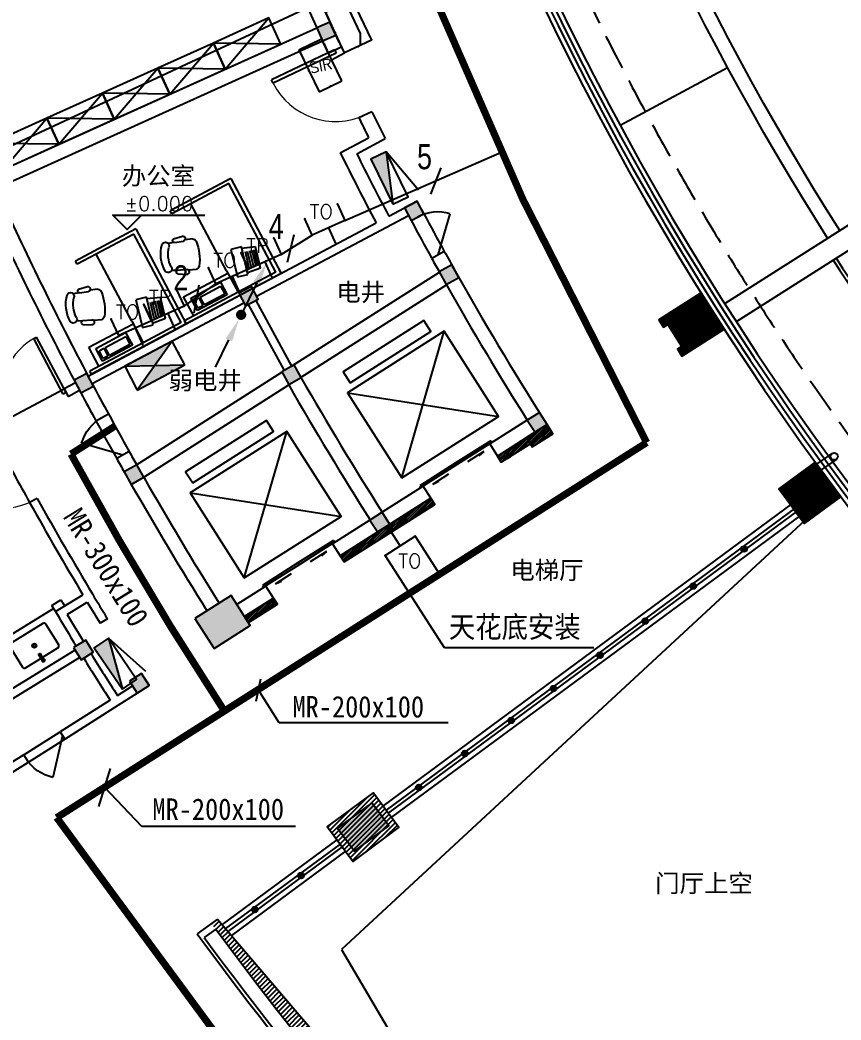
# Model space of a CAD drawing. Extents: x 13680 to 1640314, y -473492 to 65390.
# Drawn here: x 1306937 to 1318393, y -333585 to -319625 of the extents above; entities that cross this region are included whole.
import ezdxf
from ezdxf.enums import TextEntityAlignment as Align

# ---------------------------------------------------------------- set-up
doc = ezdxf.new("R2010")
doc.units = 0
doc.header["$LTSCALE"] = 1000
doc.header["$MEASUREMENT"] = 0
doc.linetypes.add('DASH', pattern=[0.35, 0.25, -0.1])
for name, color, linetype in [('0-桥架', 120, 'Continuous'), ('0-电气文字', 6, 'Continuous'), ('AXIS', 1, 'Continuous'), ('COLUMN', 255, 'Continuous'), ('DIM-照明', 3, 'Continuous'), ('DM', 1, 'Continuous'), ('door', 2, 'Continuous'), ('EQUIP-消防', 241, 'Continuous'), ('EQUIP-通讯', 6, 'Continuous'), ('LINE', 123, 'Continuous'), ('PUB_HATCH', 8, 'Continuous'), ('S-提资20140812', 6, 'Continuous'), ('S-消防器材提资', 2, 'Continuous'), ('TEL_TEXT', 7, 'Continuous'), ('WALL', 255, 'Continuous'), ('WINDOW', 2, 'Continuous'), ('WINDOW_GROUND', 21, 'Continuous'), ('WIRE-照明', 120, 'Continuous'), ('卫生间洁具', 8, 'Continuous'), ('室外建筑', 8, 'Continuous'), ('装修家具', 8, 'Continuous')]:
    doc.layers.add(name, color=color, linetype=linetype)
doc.layers.add('04071 FF-TXT', color=3, linetype='Continuous', lineweight=25)
doc.styles.add('-宋体', font='', dxfattribs={"width": 1.3})
doc.styles.add('_TCH_DIM_T3', font='SIMPLEX', dxfattribs={"width": 0.705882, "bigfont": 'GBCBIG'})
doc.styles.add('_TEL_DIM', font='SIMPLEX', dxfattribs={"width": 0.8, "height": 3.5, "bigfont": 'HZTXT'})
doc.styles.add('IN-C', font='')
doc.styles.add('IN-E', font='simplex.shx')
doc.styles.get("Standard").update_dxf_attribs({"font": 'haiwenrs.shx', "bigfont": 'hztxt.shx'})
doc.styles.get('-宋体').set_extended_font_data('NSimSun')
doc.styles.get('IN-C').set_extended_font_data('SimSun')
doc.dimstyles.new('_TCH_ARROW&&100', dxfattribs={"dimtxt": 297.5, "dimasz": 200, "dimexe": 250, "dimexo": 300, "dimgap": 126.25, "dimtad": 1, "dimdec": 0, "dimzin": 0, "dimdsep": 46, "dimtxsty": '_TCH_DIM_T3', "dimcen": 0.09, "dimclrt": 7, "dimazin": 2, "dimtfac": 1, "dimtdec": 0, "dimtix": 1, "dimtmove": 2, "dimatfit": 3, "dimfxl": 1, "dimtolj": 1, "dimtzin": 0, "dimarcsym": 0})
pattern_1 = [(45, (1177279.657, -359776.823), (-33.67596, 33.67596), [])]

# ---------------------------------------------------------------- blocks, each defined once
blk = doc.blocks.new('A$C59BC2475')
at = {"layer": '卫生间洁具', "color": 8}
for p, q in [((15, 226), (50, 150)), ((42, 238), (76, 162))]:
    blk.add_line(p, q, dxfattribs=at)
for radius in [28.6, 19]:
    blk.add_circle((120, 29), radius, dxfattribs=at)
for centre, radius, start, end in [((22, 247), 21.9, 303.7888, 284.8126), ((22, 247), 11.7, 310.7142, 277.8871), ((22, 247), 10.2, 312.6958, 275.9055), ((23, 245), 2.73, 24.3007, 204.3007), ((298, 344), 295, 199.8088, 208.7925), ((-234, 104), 295, 19.8088, 28.7925), ((42, 203), 2.73, 204.3007, 24.3007)]:
    blk.add_arc(centre, radius, start, end, dxfattribs=at)
at = {"layer": '卫生间洁具', "color": 8, "extrusion": (-1.1128e-26, -1.18513e-26, -1)}
for centre in [(59, 165), (59, 164), (63, 156)]:
    blk.add_ellipse(centre, major_axis=(-13.3, -6), ratio=0.448066, start_param=3.141593, end_param=6.283185, dxfattribs=at)
blk = doc.blocks.new('A$C3ECB1412')
at = {"layer": '装修家具', "color": 8}
for p, q in [((0, 1500), (0, 0)), ((0, 1500), (0, 0)), ((1500, 1500), (0, 1500)), ((0, 1500), (50, 1500)), ((50, 1444), (50, 844)), ((50, 1444), (1450, 1444)), ((1450, 1444), (1450, 844)), ((1500, 1500), (1500, 544)), ((201, 1278), (496, 1355)), ((201, 1278), (227, 1087)), ((244, 1263), (466, 1322)), ((250, 1237), (473, 1295)), ((259, 1205), (482, 1263)), ((496, 1355), (567, 1176)), ((205, 1083), (588, 1184)), ((268, 1171), (491, 1229)), ((276, 1140), (499, 1199)), ((588, 1184), (626, 1037)), ((243, 937), (205, 1083)), ((626, 1037), (243, 937)), ((50, 844), (50, 0)), ((50, 844), (50, 0)), ((390, 844), (50, 844)), ((350, 144), (350, 844)), ((390, 844), (1450, 844)), ((1450, 844), (1450, 544)), ((90, 695), (90, 223)), ((289, 695), (90, 695)), ((115, 670), (115, 347)), ((239, 670), (115, 670)), ((239, 347), (239, 670)), ((289, 223), (289, 695)), ((1008, 635), (1043, 536)), ((605, 480), (646, 383)), ((1081, 386), (1038, 507)), ((1132, 400), (1108, 527)), ((1450, 544), (1500, 544)), ((115, 347), (239, 347)), ((239, 323), (115, 323)), ((115, 323), (115, 248)), ((239, 248), (239, 323)), ((671, 223), (604, 333)), ((719, 246), (669, 365)), ((1088, 377), (1108, 304)), ((50, 144), (350, 144)), ((90, 223), (289, 223)), ((115, 248), (239, 248)), ((719, 236), (753, 168)), ((0, 0), (50, 0))]:
    blk.add_line(p, q, dxfattribs=at)
for centre, radius, start, end in [((1036, -39), 708, 96.8246, 125.3087), ((950, 594), 70.3, 35.575, 88.634), ((675, 488), 70.3, 133.4994, 186.5584), ((1074, 512), 36.8, 24.5799, 187.0599), ((639, 344), 36.8, 35.0735, 197.5535), ((797, 582), 394, 270.7801, 311.3533), ((1098, 254), 51.9, 322.3317, 140.7492), ((1104, 401), 27.9, 213.3494, 358.8432), ((691, 242), 27.9, 223.2902, 8.784), ((795, 137), 51.9, 81.3842, 259.8017), ((800, 575), 489, 268.3277, 313.8056)]:
    blk.add_arc(centre, radius, start, end, dxfattribs=at)
blk = doc.blocks.new('A$C03587EE0')
at = {"layer": '装修家具', "color": 8}
for p, q in [((452, 493), (71, 487)), ((478, 538), (131, 533)), ((458, 49), (78, 44)), ((486, 5), (138, 0))]:
    blk.add_line(p, q, dxfattribs=at)
for centre, radius, start, end in [((750, 275), 750, 166.8568, 194.7308), ((72, 433), 54, 90.7938, 166.8568), ((750, 275), 660, 161.17, 200.4176), ((178, 511), 57.9, 164.7793, 203.647), ((131, 524), 9, 90.7938, 164.7793), ((452, 439), 54, 24.9428, 90.7938), ((478, 529), 9, 16.8083, 90.7938), ((432, 515), 57.9, 328.4736, 16.8083), ((81, 266), 464, 336.6448, 24.9428), ((77, 98), 54, 194.7308, 270.7938), ((185, 23), 57.9, 157.9406, 196.8083), ((138, 9), 9, 196.8083, 270.7938), ((457, 103), 54, 270.7938, 336.6448), ((485, 14), 9, 270.7938, 344.7793), ((438, 27), 57.9, 344.7793, 33.114)]:
    blk.add_arc(centre, radius, start, end, dxfattribs=at)
blk = doc.blocks.new('A$C40867F42')
at = {"layer": '装修家具', "color": 8}
blk.add_lwpolyline([(-40032, -14249), (-38832, -14249), (-38832, -11763), (-40032, -11763)], close=True, dxfattribs=at)
at = {"layer": '装修家具', "color": 8, "xscale": -1}
for p, rotation in [((-39173, -11164), 90.793803449409), ((-40630, -12003), 180.7938034227225), ((-40630, -12749), 180.7938034227225), ((-40630, -13495), 180.7938034227225)]:
    blk.add_blockref('A$C03587EE0', p, dxfattribs=dict(at, rotation=rotation))
at = {"layer": '装修家具', "color": 8}
for p, rotation in [((-38234, -12003), 179.2061965576802), ((-38233, -12749), 179.2061965576802), ((-38233, -13495), 179.2061965576802), ((-39173, -14847), 89.20619653099655)]:
    blk.add_blockref('A$C03587EE0', p, dxfattribs=dict(at, rotation=rotation))
blk = doc.blocks.new('A$C44F7551D')
at = {"layer": '装修家具', "color": 8}
for p, q in [((0, 400), (850, 0)), ((850, 400), (0, 0))]:
    blk.add_line(p, q, dxfattribs=at)
blk.add_lwpolyline([(0, 400), (0, 0), (850, 0), (850, 400)], close=True, dxfattribs=at)
blk = doc.blocks.new('A$C208920FE')
at = {"layer": '装修家具', "color": 8}
for name, p, rotation in [('A$C40867F42', (-22431, 32468), 109.3149641587555), ('A$C3ECB1412', (-1777, -360), 286.1999999422455), ('A$C3ECB1412', (-3218, -779), 286.1999999422455), ('A$C3ECB1412', (-4658, -1197), 286.1999999422455), ('A$C44F7551D', (6560, -3855), 204.2999755602116), ('A$C44F7551D', (5785, -4205), 204.2999755602116), ('A$C44F7551D', (5011, -4555), 204.2999755602116), ('A$C44F7551D', (4236, -4904), 204.2999755602116), ('A$C44F7551D', (3461, -5254), 204.2999755602116)]:
    blk.add_blockref(name, p, dxfattribs=dict(at, rotation=rotation))
at = {"layer": '装修家具', "color": 8, "xscale": -1, "rotation": 294.2999773232539}
for p in [(664, -6956), (-703, -7573), (-2070, -8191)]:
    blk.add_blockref('A$C3ECB1412', p, dxfattribs=at)
blk = doc.blocks.new('A$C0A380173')
at = {"layer": '装修家具', "color": 8, "xscale": -1, "rotation": 298.0000027539319}
for p in [(2411, -1838), (1087, -2542)]:
    blk.add_blockref('A$C3ECB1412', p, dxfattribs=at)
blk = doc.blocks.new('xfx-gz')
at = {"layer": 'S-消防器材提资'}
blk.add_hatch(color=8, dxfattribs=at).paths.add_polyline_path([(0, 240), (0, 0), (700, 0)])
at = {"layer": 'S-消防器材提资', "color": 8}
for p, q in [((678, 408), (0, 240)), ((0, 240), (700, 0))]:
    blk.add_line(p, q, dxfattribs=at)
blk.add_lwpolyline([(700, 0), (700, 240), (0, 240), (0, 0)], close=True, dxfattribs=at)
blk = doc.blocks.new('*D107')
at = {"layer": 'AXIS', "color": 0, "lineweight": -2, "transparency": 16777216}
for p, q in [((1296674, -317566), (1294322, -318250)), ((1299451, -325093), (1297218, -326102))]:
    blk.add_line(p, q, dxfattribs=at)
blk.add_arc((1351219, -301719), 59000, 196.39422, 204.10568, dxfattribs=at)
at = {"layer": 'AXIS', "color": 0, "transparency": 16777216}
for points in [[(1294586, -318381), (1294650, -318363), (1294562, -318180)], [(1297395, -325803), (1297334, -325830), (1297446, -325999)]]:
    blk.add_solid(points, dxfattribs=at)
at = {"layer": 'Defpoints', "color": 0, "transparency": 16777216}
for p in [(1351219, -301719), (1296963, -317482), (1295400, -320831), (1299725, -324970)]:
    blk.add_point(p, dxfattribs=at)
at = {"layer": 'AXIS', "color": 7, "transparency": 16777216, "insert": (1296124, -322045), "char_height": 297.5, "attachment_point": 5, "rotation": 290.25, "style": '_TCH_DIM_T3'}
blk.add_mtext('\\A1;8.1°', dxfattribs=at)
blk = doc.blocks.new('*D108')
at = {"layer": 'AXIS', "color": 0, "lineweight": -2, "transparency": 16777216}
for p, q in [((1299451, -325093), (1297218, -326102)), ((1303261, -332154), (1301193, -333467))]:
    blk.add_line(p, q, dxfattribs=at)
blk.add_arc((1351219, -301719), 59000, 204.49413, 212.20578, dxfattribs=at)
at = {"layer": 'AXIS', "color": 0, "transparency": 16777216}
for points in [[(1297499, -326195), (1297559, -326167), (1297446, -325999)], [(1301325, -333146), (1301269, -333182), (1301404, -333333)]]:
    blk.add_solid(points, dxfattribs=at)
at = {"layer": 'Defpoints', "color": 0, "transparency": 16777216}
for p in [(1351219, -301719), (1299725, -324970), (1298650, -328505), (1303515, -331994)]:
    blk.add_point(p, dxfattribs=at)
at = {"layer": 'AXIS', "color": 7, "transparency": 16777216, "insert": (1299537, -329605), "char_height": 297.5, "attachment_point": 5, "rotation": 298.35, "style": '_TCH_DIM_T3'}
blk.add_mtext('\\A1;8.1°', dxfattribs=at)
blk = doc.blocks.new('*D109')
at = {"layer": 'AXIS', "color": 0, "lineweight": -2, "transparency": 16777216}
for p, q in [((1303261, -332154), (1301193, -333467)), ((1305531, -335465), (1303560, -336921))]:
    blk.add_line(p, q, dxfattribs=at)
blk.add_arc((1351219, -301719), 59000, 212.59422, 216.25576, dxfattribs=at)
at = {"layer": 'AXIS', "color": 0, "transparency": 16777216}
for points in [[(1301483, -333520), (1301539, -333484), (1301404, -333333)], [(1303669, -336592), (1303616, -336631), (1303761, -336773)]]:
    blk.add_solid(points, dxfattribs=at)
at = {"layer": 'Defpoints', "color": 0, "transparency": 16777216}
for p in [(1351219, -301719), (1303515, -331994), (1302162, -334498), (1305772, -335287)]:
    blk.add_point(p, dxfattribs=at)
at = {"layer": 'AXIS', "color": 7, "transparency": 16777216, "insert": (1302779, -334918), "char_height": 297.5, "attachment_point": 5, "rotation": 304.425, "style": '_TCH_DIM_T3'}
blk.add_mtext('\\A1;4.05°', dxfattribs=at)
blk = doc.blocks.new('*D110')
at = {"layer": 'AXIS', "color": 0, "lineweight": -2, "transparency": 16777216}
for p, q in [((1305531, -335465), (1303560, -336921)), ((1308029, -338609), (1306166, -340200))]:
    blk.add_line(p, q, dxfattribs=at)
blk.add_arc((1351219, -301719), 59000, 216.6442, 220.30694, dxfattribs=at)
at = {"layer": 'AXIS', "color": 0, "transparency": 16777216}
for points in [[(1303853, -336953), (1303907, -336913), (1303761, -336773)], [(1306252, -339864), (1306201, -339907), (1306356, -340038)]]:
    blk.add_solid(points, dxfattribs=at)
at = {"layer": 'Defpoints', "color": 0, "transparency": 16777216}
for p in [(1351219, -301719), (1305772, -335287), (1304600, -337881), (1308257, -338414)]:
    blk.add_point(p, dxfattribs=at)
at = {"layer": 'AXIS', "color": 7, "transparency": 16777216, "insert": (1305245, -338257), "char_height": 297.5, "attachment_point": 5, "rotation": 308.4756, "style": '_TCH_DIM_T3'}
blk.add_mtext('\\A1;4.05°', dxfattribs=at)
blk = doc.blocks.new('*D111')
at = {"layer": 'AXIS', "color": 0, "lineweight": -2, "transparency": 16777216}
for p, q in [((1308029, -338609), (1306166, -340200)), ((1310741, -341566), (1308995, -343285))]:
    blk.add_line(p, q, dxfattribs=at)
blk.add_arc((1351219, -301719), 59000, 220.69539, 224.35579, dxfattribs=at)
at = {"layer": 'AXIS', "color": 0, "transparency": 16777216}
for points in [[(1306461, -340211), (1306511, -340168), (1306356, -340038)], [(1309057, -342944), (1309010, -342990), (1309174, -343110)]]:
    blk.add_solid(points, dxfattribs=at)
at = {"layer": 'Defpoints', "color": 0, "transparency": 16777216}
for p in [(1351219, -301719), (1308257, -338414), (1307271, -341084), (1310955, -341356)]:
    blk.add_point(p, dxfattribs=at)
at = {"layer": 'AXIS', "color": 7, "transparency": 16777216, "insert": (1307940, -341413), "char_height": 297.5, "attachment_point": 5, "rotation": 312.5256, "style": '_TCH_DIM_T3'}
blk.add_mtext('\\A1;4.05°', dxfattribs=at)
blk = doc.blocks.new('*D112')
at = {"layer": 'AXIS', "color": 0, "lineweight": -2, "transparency": 16777216}
for p, q in [((1310741, -341566), (1308995, -343285)), ((1313657, -344326), (1312036, -346164))]:
    blk.add_line(p, q, dxfattribs=at)
blk.add_arc((1351219, -301719), 59000, 224.74423, 228.40578, dxfattribs=at)
at = {"layer": 'AXIS', "color": 0, "transparency": 16777216}
for points in [[(1309290, -343275), (1309338, -343229), (1309174, -343110)], [(1312074, -345818), (1312030, -345868), (1312202, -345976)]]:
    blk.add_solid(points, dxfattribs=at)
at = {"layer": 'Defpoints', "color": 0, "transparency": 16777216}
for p in [(1351219, -301719), (1310955, -341356), (1310160, -344089), (1313855, -344101)]:
    blk.add_point(p, dxfattribs=at)
at = {"layer": 'AXIS', "color": 7, "transparency": 16777216, "insert": (1310851, -344370), "char_height": 297.5, "attachment_point": 5, "rotation": 316.575, "style": '_TCH_DIM_T3'}
blk.add_mtext('\\A1;4.05°', dxfattribs=at)
blk = doc.blocks.new('*D113')
at = {"layer": 'AXIS', "color": 0, "lineweight": -2, "transparency": 16777216}
for p, q in [((1313657, -344326), (1312036, -346164)), ((1320035, -349193), (1318690, -351241))]:
    blk.add_line(p, q, dxfattribs=at)
blk.add_arc((1351219, -301719), 59000, 228.79422, 236.50578, dxfattribs=at)
at = {"layer": 'AXIS', "color": 0, "transparency": 16777216}
for points in [[(1312330, -346133), (1312374, -346083), (1312202, -345976)], [(1318678, -350894), (1318641, -350950), (1318827, -351032)]]:
    blk.add_solid(points, dxfattribs=at)
at = {"layer": 'Defpoints', "color": 0, "transparency": 16777216}
for p in [(1351219, -301719), (1313855, -344101), (1314330, -347765), (1320199, -348943)]:
    blk.add_point(p, dxfattribs=at)
at = {"layer": 'AXIS', "color": 7, "transparency": 16777216, "insert": (1315592, -348403), "char_height": 297.5, "attachment_point": 5, "rotation": 322.65, "style": '_TCH_DIM_T3'}
blk.add_mtext('\\A1;8.1°', dxfattribs=at)
blk = doc.blocks.new('*D118')
at = {"layer": 'AXIS', "color": 0, "lineweight": -2, "transparency": 16777216}
for p, q in [((1294419, -301719), (1291169, -301719)), ((1342334, -357820), (1341825, -361030))]:
    blk.add_line(p, q, dxfattribs=at)
blk.add_arc((1351219, -301719), 59800, 180.19165, 260.80826, dxfattribs=at)
at = {"layer": 'AXIS', "color": 0, "transparency": 16777216}
for points in [[(1291386, -301920), (1291453, -301919), (1291419, -301719)], [(1341672, -360719), (1341662, -360784), (1341864, -360783)]]:
    blk.add_solid(points, dxfattribs=at)
at = {"layer": 'Defpoints', "color": 0, "transparency": 16777216}
for p in [(1294719, -301719), (1351219, -301719), (1297937, -328868), (1342381, -357524)]:
    blk.add_point(p, dxfattribs=at)
at = {"layer": 'AXIS', "color": 7, "transparency": 16777216, "insert": (1305956, -340378), "char_height": 297.5, "attachment_point": 5, "rotation": 310.5, "style": '_TCH_DIM_T3'}
blk.add_mtext('\\A1;81°', dxfattribs=at)
blk = doc.blocks.new('$DorLib2D$00000130')
at = {"color": 0, "linetype": 'Continuous'}
for p, q in [((-0.533, 0.66), (-0.533, 0.513)), ((0, 0.66), (-0.533, 0.66)), ((0, 0.513), (0, 0.66)), ((0.533, 0.66), (0, 0.66)), ((0.533, 0.66), (0.533, 0.513)), ((0, 0.513), (-0.533, 0.513)), ((0.533, 0.513), (0, 0.513)), ((-0.385, 0.269), (-0.14, 0.269)), ((-0.385, 0.269), (-0.3, 0.214)), ((-0.3, 0.214), (-0.3, 0.269)), ((0.385, 0.269), (0.14, 0.269)), ((0.3, 0.214), (0.3, 0.269)), ((0.385, 0.269), (0.3, 0.214))]:
    blk.add_line(p, q, dxfattribs=at)
blk = doc.blocks.new('$DorLib2D$00000001')
for p, q in [((0.45, 0.975), (0.5, 0.975)), ((0.45, 0), (0.45, 0.975)), ((0.5, 0), (0.5, 0.975)), ((0.5, 0), (0.45, 0))]:
    blk.add_line(p, q)
at = {"lineweight": 13}
blk.add_arc((0.475, 0), 0.975, 91.4693, 180, dxfattribs=at)
blk = doc.blocks.new('$DorLib2D$00000114')
at = {"color": 0}
blk.add_line((0.5, 0), (-0.207, 0.707), dxfattribs=at)
blk.add_arc((0.5, 0), 1, 135, 180, dxfattribs=at)
blk = doc.blocks.new('_FZH')
blk.add_lwpolyline([(-0.5, -0.5), (0.5, -0.5), (0.5, 0.5), (-0.5, 0.5)], close=True)
at = {"layer": 'PUB_HATCH'}
blk.add_solid([(-0.5, -0.5), (0.5, -0.5), (-0.5, 0.5), (0.5, 0.5)], dxfattribs=at)
blk = doc.blocks.new('A$C746E4A17')
at = {"layer": 'WALL'}
h = blk.add_hatch(dxfattribs=at)
h.set_pattern_fill('ANSI31', color=8, scale=15)
h.set_pattern_definition([(45, (0, 0), (-16.83798, 16.83798), [])])
h.paths.add_polyline_path([(7582, -7466), (7582, -6866), (6952, -6866), (6952, -6986), (6952, -7346), (6952, -7466)])
h.paths.add_polyline_path([(7956, -1587), (8040, -993), (7417, -904), (7400, -1023), (7349, -1379), (7332, -1498)])
h.paths.add_polyline_path([(8450, -15501), (8576, -16088), (7892, -16235), (7867, -16118), (7935, -16103), (7859, -15751), (7791, -15766), (7766, -15649)])
h.paths.add_polyline_path([(12385, -26364), (12670, -26892), (12054, -27224), (11997, -27119), (12058, -27085), (11887, -26769), (11826, -26802), (11769, -26696)])
h.paths.add_polyline_path([(7664, -9712), (7707, -10310), (7008, -10360), (7000, -10240), (7070, -10235), (7044, -9876), (6974, -9881), (6966, -9762)])
h.paths.add_polyline_path([(10015, -21024), (10223, -21587), (9566, -21830), (9525, -21717), (9590, -21693), (9466, -21355), (9400, -21379), (9359, -21267)])
h.paths.add_polyline_path([(10030, 6841), (10238, 7404), (9581, 7646), (9539, 7533), (9605, 7509), (9480, 7171), (9415, 7196), (9373, 7083)])
h.paths.add_polyline_path([(15454, 17042), (15811, 17524), (15247, 17940), (15176, 17844), (15232, 17802), (15019, 17512), (14962, 17554), (14891, 17457)])
h.paths.add_polyline_path([(8437, 1220), (8564, 1806), (7879, 1954), (7854, 1836), (7922, 1822), (7847, 1470), (7778, 1484), (7753, 1367)])
h.paths.add_polyline_path([(12357, 12089), (12642, 12617), (12026, 12949), (11969, 12844), (12030, 12810), (11859, 12494), (11798, 12527), (11741, 12421)])
at = {"layer": 'WALL', "color": 2}
for points in [[(8437, 1220), (8564, 1806), (7879, 1954), (7854, 1836), (7922, 1822), (7847, 1470), (7778, 1484), (7753, 1367), (8437, 1220)], [(7956, -1587), (8040, -993), (7417, -904), (7400, -1023), (7400, -1023), (7349, -1379), (7349, -1379), (7332, -1498), (7956, -1587)]]:
    blk.add_lwpolyline(points, dxfattribs=at)
blk = doc.blocks.new('A$C00DD16A7')
at = {"layer": 'WALL'}
h = blk.add_hatch(dxfattribs=at)
h.set_pattern_fill('ANSI31', color=8, scale=15)
h.set_pattern_definition([(45, (-30687.793, -41431.23), (-16.83798, 16.83798), [])])
h.paths.add_polyline_path([(-1654, -1393), (-1680, -1351), (-1638, -1324), (-1611, -1366), (-1527, -1313), (-1581, -1228), (-1986, -1485), (-1932, -1570)])
h.paths.add_polyline_path([(-652, -639), (-598, -723), (-28, -361), (-39, -345), (88, -264), (98, -281), (668, 81), (615, 165)])
h.paths.add_polyline_path([(1597, 670), (1681, 723), (1654, 766), (1697, 792), (1723, 750), (2002, 927), (1949, 1012), (1544, 755)])
at = {"layer": 'WALL', "color": 2}
for points in [[(1544, 755), (1949, 1012), (2002, 927), (1597, 670)], [(-598, -723), (668, 81), (615, 165), (-652, -639)], [(-1932, -1570), (-1527, -1313), (-1581, -1228), (-1986, -1485)]]:
    blk.add_lwpolyline(points, close=True, dxfattribs=at)
for points in [[(1654, 766), (1681, 723), (1723, 750), (1697, 792), (1654, 766)], [(-39, -345), (-28, -361), (98, -281), (88, -264), (-39, -345)], [(-1680, -1351), (-1654, -1393), (-1611, -1366), (-1638, -1324), (-1680, -1351)]]:
    blk.add_lwpolyline(points, dxfattribs=at)
at = {"layer": 'WALL', "color": 1}
for centre in [(1689, 758), (-1646, -1358)]:
    blk.add_circle(centre, 15, dxfattribs=at)
blk = doc.blocks.new('A$C3F8F24B0')
at = {"layer": 'WALL'}
h = blk.add_hatch(dxfattribs=at)
h.set_pattern_fill('ANSI31', color=8, scale=15)
h.set_pattern_definition([(45, (-136182.277, -35183.407), (-16.8379802, 16.8379802), [])])
h.paths.add_polyline_path([(0, 127), (80, 0), (368, 182), (287, 309)])
at = {"layer": 'WALL', "color": 2}
blk.add_lwpolyline([(0, 127), (80, 0), (368, 182), (287, 309), (0, 127)], dxfattribs=at)
blk = doc.blocks.new('bg')
blk.add_lwpolyline([(2, 2), (0, 0), (-2, 2), (10.82, 2)])
at = {"color": 7, "style": 'IN-E'}
blk.add_attdef('LEVEL', (2, 2.61), '', height=2, dxfattribs=at)
blk = doc.blocks.new('$equip$00001921')
for p, q in [((0.65, 0.325), (-0.65, 0.325)), ((0.65, 0.325), (-0.65, -0.325)), ((-0.65, 0.325), (0.65, -0.325)), ((-0.65, 0.325), (-0.65, -0.325)), ((0.65, -0.325), (0.65, 0.325)), ((-0.65, -0.325), (0.65, -0.325))]:
    blk.add_line(p, q)
for p in [(0, 0.325), (-0.65, 0), (0.65, 0), (0, -0.325)]:
    blk.add_point(p)
for points in [[(-0.65, 0.325), (0, 0), (0.65, 0.325)], [(0, 0), (-0.65, -0.325), (0.65, -0.325)]]:
    blk.add_solid(points)
at = {"layer": 'TEL_TEXT', "style": '_TEL_DIM', "flags": 1}
blk.add_attdef('A', text='', height=0.00002, dxfattribs=at).set_placement((0, 0), align=Align.MIDDLE_CENTER)
blk = doc.blocks.new('$equip$00001847')
for p, q in [((-0.5, 0.499), (-0.5, 0.999)), ((0.5, 0.999), (0.5, 0.499)), ((0.5, 0.499), (-0.5, 0.499)), ((0, 0.5), (0, 0))]:
    blk.add_line(p, q)
for p in [(-0.5, 0.999), (0.5, 0.999), (-0.5, 0.499), (0.5, 0.499), (0, 0)]:
    blk.add_point(p)
at = {"color": 7, "style": '_TEL_DIM'}
blk.add_attdef('$TEXT$', text='', height=0.4, dxfattribs=at).set_placement((0, 0.999), align=Align.MIDDLE_CENTER)
at = {"color": 7, "style": '_TEL_DIM', "flags": 1}
blk.add_attdef('A', text='', height=0.00002, dxfattribs=at).set_placement((0, 0), align=Align.MIDDLE_CENTER)
blk = doc.blocks.new('$TelecSys$00000095')
blk.add_line((0.4, 0.4), (-0.4, -0.4))
at = {"width": 0.8}
blk.add_attdef('N', text='', height=1, dxfattribs=at).set_placement((-0.017, 1.056), align=Align.MIDDLE)
blk = doc.blocks.new('$TelecSys$00000081')
for p, q in [((0.104, 0.104), (0.104, 0.104)), ((-0.104, -0.104), (-0.104, -0.104)), ((-1.15, -1.15), (-0.55, -0.55))]:
    blk.add_line(p, q)
at = {"const_width": 0.142}
blk.add_lwpolyline([(0.071, 0, 1), (-0.071, 0, 1)], format="xyb", close=True, dxfattribs=at)
blk.add_solid([(-0.62, -0.48), (-0.48, -0.62), (-0.1, -0.1)])
at = {"width": 0.8, "flags": 9}
blk.add_attdef('A', (0, 0), '', height=0.00002, rotation=180, dxfattribs=at)
blk = doc.blocks.new('$TelecSys$00000079')
for p, q in [((0.7, 0.7), (0, 0)), ((0.104, 0.104), (0.104, 0.104)), ((-0.104, -0.104), (-0.104, -0.104))]:
    blk.add_line(p, q)
at = {"const_width": 0.142}
blk.add_lwpolyline([(-0.071, 0, 1), (0.071, 0, 1)], format="xyb", close=True, dxfattribs=at)
blk.add_solid([(0.63, 0.77), (0.77, 0.63), (1.15, 1.15)])
at = {"width": 0.8, "flags": 9}
blk.add_attdef('A', (0, 0), '', height=0.00002, dxfattribs=at)
blk = doc.blocks.new('$equip$00001876')
at = {"color": 0, "linetype": 'Continuous'}
blk.add_lwpolyline([(-0.625, 0.415), (0.625, 0.415), (0.625, -0.415), (-0.625, -0.415)], close=True, dxfattribs=at)
blk.add_lwpolyline([(0.625, 0.075), (0.325, 0.215), (-0.625, 0.215)], dxfattribs=at)
for p in [(0, 0.415), (-0.625, 0), (0.625, 0), (0, -0.415)]:
    blk.add_point(p)
at = {"layer": 'TEL_TEXT', "style": '_TEL_DIM', "flags": 1}
blk.add_attdef('A', text='', height=0.00002, dxfattribs=at).set_placement((0, 0), align=Align.MIDDLE_CENTER)
blk = doc.blocks.new('$equip$00001889')
for p, q in [((-0.65, 0.35), (-0.65, -0.35)), ((0.65, 0.35), (-0.65, 0.35)), ((0.65, 0.35), (0.65, -0.35)), ((-0.65, -0.35), (0.65, -0.35))]:
    blk.add_line(p, q)
for p in [(0, 0.35), (-0.65, 0), (0.65, 0), (0, -0.35)]:
    blk.add_point(p)
at = {"color": 7, "style": '_TEL_DIM'}
blk.add_attdef('$TEXT$', text='', height=0.3, dxfattribs=at).set_placement((-0.02, -0.003), align=Align.MIDDLE_CENTER)
at = {"color": 7, "style": '_TEL_DIM', "flags": 1}
blk.add_attdef('A', text='', height=0.00002, dxfattribs=at).set_placement((0, 0), align=Align.MIDDLE_CENTER)

msp = doc.modelspace()

# ---------------------------------------------------------------- hatches: boundary and pattern name
at = {"layer": 'LINE'}
for points in [[(1317079.852, -327009.714, 1), (1316999.852, -327009.714, 1)], [(1316370.082, -327527.666, 1), (1316290.082, -327527.666, 1)], [(1315700.013, -328015.482, 1), (1315620.013, -328015.482, 1)], [(1315070.19, -328491.928, 1), (1314990.19, -328491.928, 1)], [(1314423.125, -328958.683, 1), (1314343.125, -328958.683, 1)], [(1313830.412, -329402.108, 1), (1313750.412, -329402.108, 1)], [(1313184.13, -329863.624, 1), (1313104.13, -329863.624, 1)], [(1312540.629, -330338.921, 1), (1312460.629, -330338.921, 1)], [(1310897.827, -331567.949, 1), (1310817.827, -331567.949, 1)], [(1310254.326, -332043.246, 1), (1310174.326, -332043.246, 1)]]:
    msp.add_hatch(color=9, dxfattribs=at).paths.add_polyline_path(points)
at = {"layer": 'WALL'}
h = msp.add_hatch(dxfattribs=at)
h.set_pattern_fill('ANSI31', color=0, scale=30)
h.set_pattern_definition(pattern_1)
h.paths.add_polyline_path([(1311225.162, -330887.085), (1311868.663, -330411.789), (1312225.136, -330894.414), (1311581.635, -331369.711)])
h = msp.add_hatch(dxfattribs=at)
h.set_pattern_fill('ANSI31', color=0, scale=30)
h.set_pattern_definition(pattern_1)
h.paths.add_polyline_path([(1309691.148, -332176.072), (1309610.625, -332235.367, 0.018238416), (1311945.307, -335186.742), (1312021.52, -335275.974, 0.018229916), (1314570.158, -338042.309), (1314641.321, -337972.054)])

# ---------------------------------------------------------------- linework, layer by layer
at = {"layer": '0-桥架', "color": 120, "const_width": 100}
for points in [[(1308631.906, -306316.208), (1311057.694, -315500.496), (1313954.739, -322129.648), (1315681.674, -325523.405)], [(1307648.119, -325684.477), (1308262.316, -325293.837)], [(1307448.979, -330759.538), (1315681.674, -325523.405)]]:
    msp.add_lwpolyline(points, dxfattribs=at)
for points in [[(1307648.119, -325684.477, 0.021234772), (1309788.798, -329271.373)], [(1307448.979, -330759.538, 0.050653992), (1314601.531, -339215.025)]]:
    msp.add_lwpolyline(points, format="xyb", dxfattribs=at)
at = {"layer": '0-电气文字', "color": 6, "linetype": 'Continuous'}
for p, q in [((1312862.385, -328387.544), (1312165.513, -327309.28)), ((1314945.269, -328387.544), (1312862.385, -328387.544)), ((1310291.559, -328826.09), (1310227.962, -329137.148)), ((1310552.063, -329434.491), (1310258.368, -328972.719)), ((1312911.596, -329434.491), (1310552.063, -329434.491)), ((1308192.632, -330071.994), (1308032.578, -330606.059)), ((1308637.861, -330882.238), (1308114.619, -330336.18)), ((1310780.009, -330882.238), (1308637.861, -330882.238))]:
    msp.add_line(p, q, dxfattribs=at)
at = {"layer": 'DM', "color": 6, "linetype": 'ByBlock'}
for p, q in [((1318012.298, -325853.127), (1318269.754, -325675.824)), ((1318326.373, -325758.038), (1318068.817, -325935.197))]:
    msp.add_line(p, q, dxfattribs=at)
for centre in [(1318298.013, -325716.859), (1318037.105, -325896.539)]:
    msp.add_circle(centre, 50, dxfattribs=at)
at = {"layer": 'door'}
for p, q in [((1306757.26, -325195.301), (1307551.912, -324772.777)), ((1306989.051, -329883.986), (1307495.648, -329562.49)), ((1307053.351, -329985.305), (1307559.947, -329663.809))]:
    msp.add_line(p, q, dxfattribs=at)
for centre, radius, start, end in [((1351220.084, -301719.373), 43800.094, 208.0697893, 208.8546674), ((1351220.084, -301719.373), 44000.094, 208.0715731, 208.8528836), ((1351220.012, -301719.418), 49000.009, 208.5317492, 209.2333344), ((1351220.012, -301719.418), 49200.009, 208.5331751, 209.2319084), ((1351219.921, -301719.681), 50560, 208.1467521, 209.1666668)]:
    msp.add_arc(centre, radius, start, end, dxfattribs=at)
at = {"layer": 'LINE', "color": 9}
for p, q in [((1316772.335, -323926.1), (1316773.311, -323925.607)), ((1317713.409, -326374.516), (1312002.342, -330592.776)), ((1318017.946, -326491.461), (1311422.67, -332598.367)), ((1317757.968, -326434.844), (1312046.901, -330653.104)), ((1317787.674, -326475.063), (1312076.608, -330693.323)), ((1317832.233, -326535.391), (1312121.167, -330753.651)), ((1311358.842, -331068.073), (1309755.972, -332251.971)), ((1311403.401, -331128.401), (1309804.802, -332309.145)), ((1311433.107, -331168.62), (1309837.356, -332347.261)), ((1311477.666, -331228.948), (1309886.186, -332404.434)), ((1311422.67, -332598.367), (1314446.294, -337743.703))]:
    msp.add_line(p, q, dxfattribs=at)
for centre in [(1317039.852, -327009.714), (1316330.082, -327527.666), (1315660.013, -328015.482), (1315030.19, -328491.928), (1314383.125, -328958.683), (1313790.412, -329402.108), (1313144.13, -329863.624), (1312500.629, -330338.921), (1310857.827, -331567.949), (1310214.326, -332043.246)]:
    msp.add_circle(centre, 40, dxfattribs=at)
at = {"layer": 'WALL', "color": 0}
for p, q in [((1311259.409, -319652.653), (1311259.513, -319652.606)), ((1306702.393, -321710.222), (1311077.128, -319734.956)), ((1306784.693, -321892.505), (1311159.534, -319917.19)), ((1311236.713, -320086.142), (1311417.506, -320000.591)), ((1311845.231, -320904.5), (1311664.438, -320990.051)), ((1311404.997, -321478.067), (1311800.855, -321267.585)), ((1311635.152, -321491.6), (1312030.982, -321281.133)), ((1312301.969, -322247.126), (1312478.561, -322153.231)), ((1312082.862, -322363.628), (1312301.969, -322247.126)), ((1312571.851, -322329.428), (1312571.972, -322329.362)), ((1310182.677, -323373.974), (1311906.271, -322457.523)), ((1312050.765, -322516.602), (1312358.1, -322353.19)), ((1312396.142, -322424.68), (1312484.191, -322376.948)), ((1310238.829, -323480.026), (1312050.765, -322516.602)), ((1312857.92, -322856.841), (1312682.09, -322952.159)), ((1310723.933, -324458.32), (1312788.846, -323145.001)), ((1310858.785, -324609.576), (1312886.873, -323319.678)), ((1307887.211, -324594.495), (1310006.088, -323467.868)), ((1307943.361, -324700.548), (1310062.239, -323573.92)), ((1310225.523, -323538.256), (1310723.933, -324458.32)), ((1310119.466, -323594.41), (1310620.779, -324519.833)), ((1312263.169, -326017.204), (1312857.612, -323970.474)), ((1308563.609, -325832.322), (1310591.35, -324542.645)), ((1307710.588, -324688.407), (1307551.912, -324772.777)), ((1307551.912, -324772.777), (1307608.249, -324878.73)), ((1307608.249, -324878.73), (1307766.74, -324794.459)), ((1308662.508, -326006.445), (1310686.246, -324719.314)), ((1311507.542, -324829.142), (1313613.24, -325158.536)), ((1307995.803, -325220.664), (1308170.928, -325124.059)), ((1314015.992, -325211.366), (1313492.421, -325543.635)), ((1310066.607, -327414.254), (1310661.05, -325367.525)), ((1313599.586, -325712.501), (1314123.157, -325380.232)), ((1313492.421, -325543.635), (1313599.586, -325712.501)), ((1308460.738, -325649.426), (1308285.612, -325746.031)), ((1309310.98, -326226.192), (1311416.677, -326555.587)), ((1312563.66, -326133.045), (1311989.65, -326497.322)), ((1312670.825, -326301.91), (1312563.66, -326133.045)), ((1307175.943, -326302.635), (1307070.638, -326360.184)), ((1312096.597, -326666.326), (1312670.825, -326301.91)), ((1311820.567, -326604.626), (1311297.003, -326936.89)), ((1311404.168, -327105.755), (1311927.732, -326773.492)), ((1311297.003, -326936.89), (1311404.168, -327105.755)), ((1310368.242, -327526.299), (1309963.218, -327783.335)), ((1310475.407, -327695.165), (1310368.242, -327526.299)), ((1307378.741, -327798.657), (1307507.685, -327719.33)), ((1307431.139, -327883.83), (1307814.449, -327648.016)), ((1307595.028, -327923.895), (1307876.114, -327750.969)), ((1310070.383, -327952.201), (1310475.407, -327695.165)), ((1307431.139, -327883.83), (1307378.741, -327798.657)), ((1308157.022, -327983.35), (1308054.572, -328045.833)), ((1306309.666, -329278.215), (1307704.049, -328420.385)), ((1306423.648, -329348.983), (1307767.321, -328522.351)), ((1308675.267, -328813.881), (1308675.451, -328813.764)), ((1308675.451, -328813.764), (1308739.75, -328915.083)), ((1308294.898, -329055.271), (1308506.401, -328921.047)), ((1308308.647, -329188.67), (1308570.7, -329022.366)), ((1308739.566, -328915.201), (1308739.75, -328915.083)), ((1308193.578, -329119.57), (1307495.648, -329562.49)), ((1307559.947, -329663.809), (1308308.647, -329188.67)), ((1307495.648, -329562.49), (1307559.947, -329663.809)), ((1306989.051, -329883.986), (1306819.126, -329991.824)), ((1306832.054, -330125.745), (1307053.351, -329985.305)), ((1307053.351, -329985.305), (1306989.051, -329883.986)), ((1309691.148, -332176.072), (1309409.316, -332383.606)), ((1309691.148, -332176.072), (1314641.321, -337972.054)), ((1309669.842, -332315.948), (1309508.795, -332434.539))]:
    msp.add_line(p, q, dxfattribs=at)
for points in [[(1311543.099, -324690.456), (1312669.853, -323973.821), (1312571.072, -323818.508), (1311444.317, -324535.142)], [(1312263.169, -326017.204), (1313613.24, -325158.536), (1312857.612, -323970.474), (1311507.542, -324829.142)], [(1309346.537, -326087.506), (1310473.291, -325370.871), (1310374.51, -325215.558), (1309247.755, -325932.193)], [(1310066.607, -327414.254), (1311416.677, -326555.587), (1310661.05, -325367.525), (1309310.98, -326226.192)], [(1311225.162, -330887.085), (1311868.663, -330411.789), (1312225.136, -330894.414), (1311581.635, -331369.711)]]:
    msp.add_lwpolyline(points, close=True, dxfattribs=at)
for centre, radius, start, end in [((1351220.004, -301719.42), 43800, 204.1692513, 204.3), ((1351220.004, -301719.42), 43800, 204.3, 204.669181), ((1351220.004, -301719.42), 44000, 204.4302811, 204.6721542), ((1351220.004, -301719.42), 43800, 205.9773322, 206.5266769), ((1351220.004, -301719.42), 44000, 205.974359, 206.3770573), ((1351221.567, -301718.428), 44450, 206.393675, 207.8119615), ((1351221.567, -301718.428), 44250, 206.5418471, 207.8111116), ((1351220.012, -301719.418), 49200.009, 204.5906662, 207.7837736), ((1351220.012, -301719.418), 49000.009, 204.5912616, 207.8292547), ((1351220.084, -301719.373), 43800.094, 207.8089906, 207.8094461), ((1351220.084, -301719.373), 43800.094, 207.9896049, 208.0697893), ((1351220.084, -301719.373), 44000.094, 207.9661201, 207.9894016), ((1351220.084, -301719.373), 44000.094, 208.0702939, 208.0715731), ((1351220.084, -301719.373), 43800.094, 208.8546674, 209.2630606), ((1351220.084, -301719.373), 44000.094, 208.8528836, 209.1358791), ((1351220.084, -301719.373), 43800.094, 209.2630606, 212.3999999), ((1351220.084, -301719.373), 44000.094, 209.400738, 212.2697781), ((1351220.012, -301719.418), 49000.009, 207.9695711, 208.5317491), ((1357814.547, -297640.491), 54153.836, 209.876053, 212.1994215), ((1351220.012, -301719.418), 49200.009, 208.0166834, 208.5331752), ((1357814.547, -297640.491), 54353.836, 209.8806711, 212.2001595), ((1351220.084, -301719.373), 43800.094, 212.3999999, 212.5308077), ((1351220.012, -301719.418), 49000.009, 209.2333344, 209.4787024), ((1351220.012, -301719.418), 49200.009, 209.2319084, 209.4818182), ((1351220.012, -301719.418), 49000.008, 209.7128547, 212.1076708), ((1351220.012, -301719.418), 49200.008, 209.714728, 212.1088591), ((1351219.921, -301719.681), 50560, 209.1666667, 210.8520578), ((1351219.921, -301719.681), 50440, 209.16788, 210.9192967), ((1351219.921, -301719.681), 50440, 210.9192967, 211.3786337), ((1351347.68, -301641.083), 51010, 210.7463229, 210.8586564), ((1351219.921, -301719.681), 50560, 210.9880543, 211.3786337), ((1351219.921, -301719.681), 51010, 210.8586564, 211.4879235), ((1351219.921, -301719.681), 50890, 210.9920226, 211.4871398), ((1351219.921, -301719.681), 50890, 211.7123166, 212.4898723), ((1351219.921, -301719.681), 51010, 211.7125706, 212.4896608), ((1351219.98, -301719.444), 51850, 216.2565184, 224.7427504), ((1351219.98, -301719.444), 51600, 216.3670214, 224.63258), ((1351219.98, -301719.444), 51800, 216.3670214, 224.6322474)]:
    msp.add_arc(centre, radius, start, end, dxfattribs=at)
at = {"layer": 'WINDOW'}
for radius, start, end in [(55000, 179.5833214, 261.4156146), (54933, 179.6526966, 261.3462394), (40867, 179.5331502, 261.4657858), (40800, 179.4382911, 261.560645), (54867, 179.7212014, 261.2777346), (54800, 179.7909126, 261.2080234), (41000, 179.7205305, 261.2784055), (40933, 179.6262886, 261.3726474), (43800, 201.2311617, 204.3), (44000, 201.2267016, 204.1697822)]:
    msp.add_arc((1351220.004, -301719.42), radius, start, end, dxfattribs=at)
at = {"layer": 'WIRE-照明'}
for p, q in [((1306007.29, -321750.271), (1312473.286, -318739.718)), ((1311283.725, -320180.577), (1311466.226, -320081.866)), ((1311470.121, -322424.122), (1313664.366, -321465.202)), ((1312587.41, -327040.947), (1312791.396, -327361.671))]:
    msp.add_line(p, q, dxfattribs=at)
at = {"layer": 'WIRE-照明', "linetype": 'Continuous'}
for p, q in [((1310580.946, -322898.495), (1311014.419, -322629.879)), ((1309225.284, -323619.313), (1309669.543, -323310.009))]:
    msp.add_line(p, q, dxfattribs=at)
at = {"layer": '卫生间洁具', "color": 9}
msp.add_line((1305872.403, -328784.066), (1307404.94, -327841.243), dxfattribs=at)
msp.add_lwpolyline([(1307253.09, -328521.711), (1307466.359, -328390.504, 0.414213562), (1307476.19, -328349.233), (1307298.032, -328059.648, 0.414213562), (1307256.76, -328049.816), (1306805.348, -328327.534, 0.414213562), (1306795.516, -328368.805), (1306973.675, -328658.39, 0.414213562), (1307014.947, -328668.222), (1307228.215, -328537.015)], format="xyb", dxfattribs=at)
at = {"layer": '室外建筑'}
for p, q in [((1316933.105, -323833.863), (1323350.256, -319761.414)), ((1315313.421, -321093.562), (1316809.529, -320286.306))]:
    msp.add_line(p, q, dxfattribs=at)
for points in [[(1318375.649, -322563.085, -0.142321092), (1312320.004, -301719.42), (1310420.004, -301719.42)], [(1318206.783, -322670.25, -0.141016649), (1312120.515, -301919.42), (1310420.494, -301919.42)], [(1316771.426, -323581.156), (1323441.66, -319348.095, 0.070798066), (1329462.843, -326398.075), (1324238.479, -332323.952)]]:
    msp.add_lwpolyline(points, format="xyb", dxfattribs=at)
at = {"layer": '室外建筑', "linetype": 'DASH', "ltscale": 2}
for radius, start, end in [(55400, 179.1726169, 261.8263191), (40400, 178.8653855, 262.1335564)]:
    msp.add_arc((1351220.004, -301719.42), radius, start, end, dxfattribs=at)
at = {"layer": '室外建筑'}
for radius, start, end in [(39202.605, 212.8387419, 228.1607169), (39152.605, 212.8393022, 228.1601559)]:
    msp.add_arc((1351222.147, -301717.837), radius, start, end, dxfattribs=at)

# ---------------------------------------------------------------- block references
at = {"layer": '04071 FF-TXT', "color": 9}
ref = msp.add_blockref('bg', (1308433.691, -322549.421), dxfattribs=dict(at, xscale=100, yscale=100, zscale=100))
ref.add_attrib('LEVEL', '%%P0.000', (1308395.961, -322288.881), dxfattribs={"layer": '0', "color": 7, "height": 200, "style": 'IN-E'})
at = {"layer": 'COLUMN', "linetype": 'ByBlock'}
for p, xscale, yscale, zscale, rotation in [((1311209.4, -319784.901), 199.9999999999765, 199.9999999999765, 199.9999999999765, 294.2999999656301), ((1312437.139, -322288.709), 199.9999999999668, 199.9999999999668, 199.9999999999668, 297.9002575171574), ((1312923.456, -323180.651), 200, 200, 200, 299.2660942281433), ((1310124.826, -323478.42), 199.9999999999913, 199.9999999999913, 199.9999999999913, 297.8999966973095), ((1307827.203, -324694.949), 199.9999999999772, 199.9999999999772, 199.9999999999772, 297.9002302408219), ((1310724.935, -324575.875), 200.0000000000053, 200.0000000000053, 200.0000000000053, 299.4412562662122), ((1314154.008, -325242.217), 199.9999999999844, 199.9999999999844, 199.9999999999844, 302.39999994225), ((1308527.072, -325970.681), 200.0000000000154, 200.0000000000154, 200.0000000000154, 299.5982751537888), ((1311958.582, -326635.476), 200.0000000000074, 200.0000000000074, 200.0000000000074, 302.399772613731), ((1307820.858, -328418.969), 200.0000000000321, 200.0000000000321, 200.0000000000321, 301.8202855166295), ((1308601.647, -328884.503), 199.9999999999584, 199.9999999999584, 199.9999999999584, 302.3997958844213)]:
    msp.add_blockref('_FZH', p, dxfattribs=dict(at, xscale=xscale, yscale=yscale, zscale=zscale, rotation=rotation))
at = {"layer": 'COLUMN'}
for p, xscale, yscale, zscale, rotation in [((1316349.26, -323849.067), 400.0000000000938, 599.9999999998836, 599.9999999998815, 302.3999999422782), ((1317999.281, -326256.608), 400.0000000000468, 599.9999999999127, 599.9999999999075, 306.449978594037), ((1309763.502, -328028.516), 500.0000000000859, 599.9999999998836, 599.9999999998815, 302.3999999422725), ((1311725.149, -330890.75), 400.0000000000468, 600.0000000000873, 600.0000000000948, 306.449978594037)]:
    msp.add_blockref('_FZH', p, dxfattribs=dict(at, xscale=xscale, yscale=yscale, zscale=zscale, rotation=rotation))
at = {"layer": 'DIM-照明'}
ref = msp.add_blockref('$TelecSys$00000095', (1312735.104, -321871.304), dxfattribs=dict(at, xscale=350, yscale=350, zscale=350, rotation=23.60609450112151))
ref.add_attrib('N', '5', dxfattribs={"layer": '0', "color": 7, "height": 350, "width": 0.8}).set_placement((1312581.574, -321535.216), align=Align.MIDDLE)
ref = msp.add_blockref('$TelecSys$00000095', (1310711.1, -322817.841), dxfattribs=dict(at, xscale=350, yscale=350, zscale=350, rotation=31.78581475252776))
ref.add_attrib('N', '4', dxfattribs={"layer": '0', "color": 7, "height": 350, "width": 0.8}).set_placement((1310511.314, -322507.016), align=Align.MIDDLE)
ref = msp.add_blockref('$TelecSys$00000095', (1309397.063, -323520.77), dxfattribs=dict(at, xscale=350, yscale=350, zscale=350, rotation=34.8466301713467))
ref.add_attrib('N', '2', dxfattribs={"layer": '0', "color": 7, "height": 350, "width": 0.8}).set_placement((1309180.965, -323221.056), align=Align.MIDDLE)
at = {"layer": 'door'}
for name, p, xscale, yscale, zscale, rotation in [('$DorLib2D$00000001', (1311540.972, -320495.321), 999.9999999999792, 999.9999999999792, 200, 115.3232566033727), ('$DorLib2D$00000114', (1312627.031, -322640.761), 599.9999999999955, 599.9999999999955, 200, 298.4622283498639), ('$DorLib2D$00000001', (1307182.754, -325037.016), 899.9999999999532, 899.9999999999532, 120, 28.00000275393129), ('$DorLib2D$00000114', (1308228.27, -325435.045), -599.999999999996, 600, 200, 118.8825417625469), ('$DorLib2D$00000001', (1306907.489, -325936.531), 900.0000000000128, 900.0000000000128, 120, 118.6567094265391), ('$DorLib2D$00000114', (1307274.499, -329773.898), -599.9999999999642, 600, 120, 212.3999999422724)]:
    msp.add_blockref(name, p, dxfattribs=dict(at, xscale=xscale, yscale=yscale, zscale=zscale, rotation=rotation))
at = {"layer": 'EQUIP-消防', "xscale": 576.9230769218947, "yscale": 576.9230769218947, "zscale": 576.9230769218947, "rotation": 28.00000275393469}
msp.add_blockref('$equip$00001921', (1308816.951, -324448.409), dxfattribs=at)
at = {"layer": 'EQUIP-通讯', "xscale": 500.0000000000182, "yscale": 500.0000000000182, "zscale": 500.0000000000182, "rotation": 295.32325660329}
msp.add_blockref('$equip$00001876', (1311520.123, -319710.641), dxfattribs=at)
at = {"layer": 'EQUIP-通讯'}
ref = msp.add_blockref('$equip$00001889', (1311126.362, -320257.14), dxfattribs=dict(at, xscale=500.0000000000388, yscale=500.0000000000388, zscale=500.0000000000388, rotation=115.9445617894101))
ref.add_attrib('$TEXT$', 'SIR', dxfattribs={"layer": '0', "color": 7, "height": 150, "rotation": 11.6267995, "style": '_TEL_DIM'}).set_placement((1311132.155, -320265.447), align=Align.MIDDLE_CENTER)
ref = msp.add_blockref('$equip$00001847', (1311344.943, -322754.396), dxfattribs=dict(at, xscale=500, yscale=500, zscale=500, rotation=24.29997665449262))
ref.add_attrib('$TEXT$', 'TO', dxfattribs={"layer": '0', "color": 7, "height": 200, "style": '_TEL_DIM'}).set_placement((1311139.391, -322299.15), align=Align.MIDDLE_CENTER)
ref = msp.add_blockref('$equip$00001847', (1310455.769, -323228.769), dxfattribs=dict(at, xscale=500, yscale=500, zscale=500, rotation=24.29997665449262))
ref.add_attrib('$TEXT$', 'TP', dxfattribs={"layer": '0', "color": 7, "height": 200, "style": '_TEL_DIM'}).set_placement((1310250.217, -322773.522), align=Align.MIDDLE_CENTER)
ref = msp.add_blockref('$equip$00001847', (1310000.067, -323434.526), dxfattribs=dict(at, xscale=500, yscale=500, zscale=500, rotation=24.29997665449262))
ref.add_attrib('$TEXT$', 'TO', dxfattribs={"layer": '0', "color": 7, "height": 200, "style": '_TEL_DIM'}).set_placement((1309794.515, -322979.279), align=Align.MIDDLE_CENTER)
ref = msp.add_blockref('$equip$00001847', (1309100.106, -323949.587), dxfattribs=dict(at, xscale=500, yscale=500, zscale=500, rotation=24.29997665449262))
ref.add_attrib('$TEXT$', 'TP', dxfattribs={"layer": '0', "color": 7, "height": 200, "style": '_TEL_DIM'}).set_placement((1308894.554, -323494.341), align=Align.MIDDLE_CENTER)
ref = msp.add_blockref('$equip$00001847', (1308644.404, -324155.344), dxfattribs=dict(at, xscale=500, yscale=500, zscale=500, rotation=24.29997665449262))
ref.add_attrib('$TEXT$', 'TO', dxfattribs={"layer": '0', "color": 7, "height": 200, "style": '_TEL_DIM'}).set_placement((1308438.853, -323700.098), align=Align.MIDDLE_CENTER)
ref = msp.add_blockref('$equip$00001847', (1312108.396, -326753.638), dxfattribs=dict(at, xscale=500.0000000000022, yscale=500.0000000000022, zscale=500.0000000000022, rotation=212.4570476425556))
ref.add_attrib('$TEXT$', 'TO', dxfattribs={"layer": '0', "color": 7, "height": 200, "style": '_TEL_DIM'}).set_placement((1312376.462, -327175.113), align=Align.MIDDLE_CENTER)
at = {"layer": 'S-提资20140812'}
for p, rotation in [((1311831.917, -321567.982), 296.0078593528756), ((1307973.426, -328387.098), 303.9945551355672)]:
    msp.add_blockref('xfx-gz', p, dxfattribs=dict(at, rotation=rotation))
at = {"layer": 'WALL', "color": 0}
for name, p in [('A$C3F8F24B0', (1314004.863, -325581.953)), ('A$C00DD16A7', (1312056.028, -326467.02))]:
    msp.add_blockref(name, p, dxfattribs=at)
at = {"layer": 'WINDOW', "xscale": 1100.000000000019, "yscale": 200, "zscale": 1100.000000000019, "rotation": 32.39999994226989}
for p in [(1313081.623, -325922.773), (1310886.205, -327316.027)]:
    msp.add_blockref('$DorLib2D$00000130', p, dxfattribs=at)
at = {"layer": 'WINDOW_GROUND', "color": 0, "linetype": 'ByBlock', "rotation": 44.53997548819523}
msp.add_blockref('A$C746E4A17', (1311606.402, -330728.976), dxfattribs=at)
at = {"layer": 'WIRE-照明', "xscale": 499.9999999999902, "yscale": 499.9999999999902, "zscale": 499.9999999999902, "rotation": 18.94446113127014}
for name in ['$TelecSys$00000079', '$TelecSys$00000081']:
    msp.add_blockref(name, (1310022.377, -323740.409), dxfattribs=at)
at = {"layer": '卫生间洁具', "color": 9, "rotation": 187.3000226344192}
msp.add_blockref('A$C59BC2475', (1307251.704, -328315.373), dxfattribs=at)
at = {"layer": '装修家具'}
for name, p in [('A$C208920FE', (1303851.243, -315741.654)), ('A$C0A380173', (1306846.025, -322028.348))]:
    msp.add_blockref(name, p, dxfattribs=at)

# ---------------------------------------------------------------- texts
at = {"color": 9, "style": 'IN-C'}
for s, p in [('办公室', (1308357.127, -321926.562)), ('电井', (1311349.134, -323548.237)), ('弱电井', (1309009.401, -324781.506)), ('电梯厅', (1313778.677, -327430.278)), ('门厅上空', (1315799.633, -331800.889))]:
    msp.add_text(s, height=250, dxfattribs=at).set_placement(p)
at = {"layer": '0-电气文字', "color": 6, "linetype": 'Continuous', "style": '-宋体', "width": 0.9}
msp.add_text('MR-300x100', height=300, rotation=301.6333516, dxfattribs=at).set_placement((1307529.839, -326562.601))
for s, p in [('天花底安装', (1312920.715, -328247.008)), ('MR-200x100', (1310738.624, -329361.363)), ('MR-200x100', (1308784.416, -330791.354))]:
    msp.add_text(s, height=300, dxfattribs=at).set_placement(p)

# ---------------------------------------------------------------- dimensions: what is measured, and where the dimension line sits
at = {"layer": 'AXIS'}
for base, p1, p2, picture, middle in [((1297936.967, -328868.031), (1294719.168, -301719.443), (1342380.508, -357523.794), '*D118', (1305955.972, -340377.779)), ((1295400.122, -320830.518), (1296962.575, -317482.418), (1299724.846, -324969.898), '*D107', (1296123.866, -322045.1)), ((1298649.755, -328504.803), (1299724.846, -324969.898), (1303514.64, -331993.634), '*D108', (1299537.429, -329605.32)), ((1302162.457, -334498.058), (1303514.64, -331993.634), (1305771.932, -335287.243), '*D109', (1302778.853, -334918.238)), ((1304600.258, -337881.241), (1305771.932, -335287.243), (1308256.977, -338414.108), '*D110', (1305244.922, -338256.994)), ((1307270.955, -341083.802), (1308256.977, -338414.108), (1310955.1, -341355.954), '*D111', (1307940.279, -341412.787)), ((1310160.319, -344088.877), (1310955.1, -341355.954), (1313855.048, -344100.696), '*D112', (1310851.345, -344369.912)), ((1314329.852, -347764.814), (1313855.048, -344100.696), (1320199.379, -348942.536), '*D113', (1315591.747, -348402.527))]:
    dim = msp.add_angular_dim_3p(base=base, center=(1351219.168, -301719.42), p1=p1, p2=p2, dimstyle='_TCH_ARROW&&100', dxfattribs=at)
    dim.commit()
    dim.dimension.update_dxf_attribs({"geometry": picture, "text_midpoint": middle})

doc.saveas('drawing.dxf')
